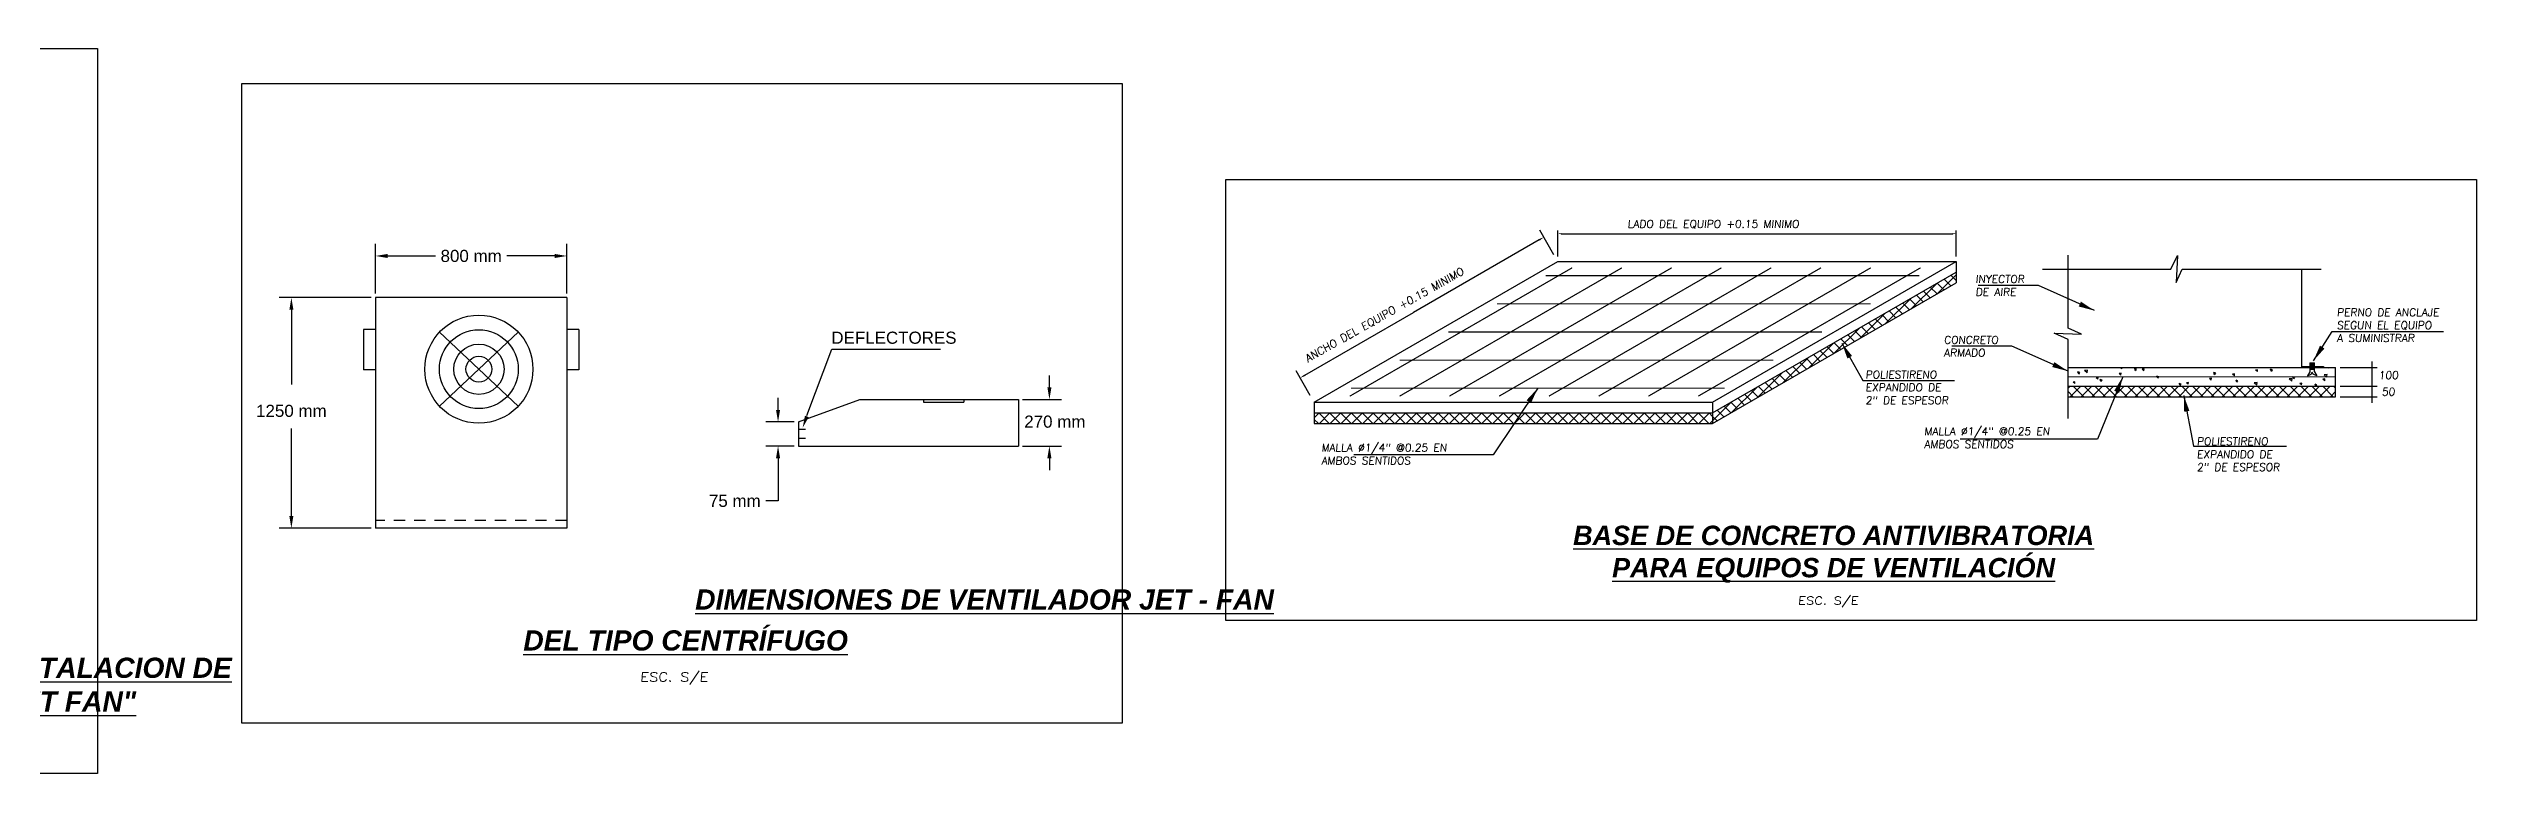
# Model space of a CAD drawing. Header units: millimetres. Extents: x 0 to 226526, y 0 to 8187996.
# Drawn here: x 226498.52 to 226525.55, y 8187958.62 to 8187966.69 of the extents above; entities that cross this region are included whole.
import ezdxf

# ---------------------------------------------------------------- set-up
doc = ezdxf.new("R2010")
doc.units = ezdxf.units.MM
for name, pattern in [('CONTINUA', [0]), ('DASHDOTX2', [2, 1, -0.5, 0, -0.5]), ('HIDDEN', [0.375, 0.25, -0.125]), ('HIDDEN2', [0.1875, 0.125, -0.0625])]:
    doc.linetypes.add(name, pattern=pattern)
for name, color, linetype in [('L-02_CASCO-SEGM', 252, 'HIDDEN'), ('L-03_EQUIP-ACCES', 160, 'Continuous'), ('L-04_EQ-MED-CONT', 191, 'Continuous'), ('L-05_EQ-MED-SEGM', 191, 'HIDDEN2'), ('L-06_EQ-FIN-CONT', 141, 'Continuous'), ('L-12_EJES', 245, 'DASHDOTX2'), ('TX-01_PRIMA', 12, 'Continuous'), ('TX-03_PRINC', 150, 'Continuous')]:
    doc.layers.add(name, color=color, linetype=linetype)
doc.styles.add('M9_NUM-LAM', font='', dxfattribs={"height": 0.35})
doc.styles.add('P-R', font='romans.shx', dxfattribs={"width": 1.2, "oblique": 5, "height": 0.2})
doc.styles.get("Standard").update_dxf_attribs({"font": 'arial.ttf'})
doc.styles.get('M9_NUM-LAM').set_extended_font_data('Zurich UBlkEx BT')
doc.dimstyles.get("Standard").update_dxf_attribs({"dimtxt": 0.18, "dimasz": 0.18, "dimexe": 0.18, "dimexo": 0.0625, "dimgap": 0.09, "dimtad": 0, "dimtih": 1, "dimtoh": 1, "dimdec": 4, "dimzin": 0, "dimdsep": 46, "dimtxsty": 'Standard', "dimcen": 0.09, "dimadec": 0, "dimazin": 0, "dimtfac": 1, "dimtdec": 4, "dimtofl": 0, "dimtmove": 0, "dimatfit": 3, "dimfxl": 1, "dimtolj": 1, "dimtzin": 0, "dimarcsym": 0})

msp = doc.modelspace()

# ---------------------------------------------------------------- linework, layer by layer
at = {"layer": 'L-02_CASCO-SEGM', "linetype": 'CONTINUA'}
for p, q in [((226521.0846, 8187962.9803), (226521.0632, 8187962.9764)), ((226521.0828, 8187962.9599), (226521.0632, 8187962.9764)), ((226521.0828, 8187962.9599), (226521.0846, 8187962.9803)), ((226521.1384, 8187963.082), (226521.1177, 8187963.0889)), ((226521.1269, 8187963.065), (226521.1177, 8187963.0889)), ((226521.1269, 8187963.065), (226521.1384, 8187963.082)), ((226521.224, 8187963.1089), (226521.1915, 8187963.1052)), ((226521.2192, 8187963.0786), (226521.1915, 8187963.1052)), ((226521.2192, 8187963.0786), (226521.2239, 8187963.1089)), ((226521.3415, 8187963.0277), (226521.32, 8187963.0238)), ((226521.3397, 8187963.0073), (226521.32, 8187963.0238)), ((226521.3397, 8187963.0073), (226521.3415, 8187963.0277)), ((226521.386, 8187962.9989), (226521.3654, 8187963.0058)), ((226521.3745, 8187962.9819), (226521.3654, 8187963.0058)), ((226521.3745, 8187962.9819), (226521.386, 8187962.9989)), ((226521.5983, 8187963.0751), (226521.5769, 8187963.0711)), ((226521.5965, 8187963.0547), (226521.5769, 8187963.0711)), ((226521.6084, 8187963.1238), (226521.5947, 8187963.137)), ((226521.5965, 8187963.0547), (226521.5983, 8187963.0751)), ((226521.6084, 8187963.1238), (226521.6104, 8187963.137)), ((226521.7711, 8187963.1197), (226521.7505, 8187963.1266)), ((226521.7597, 8187963.1027), (226521.7505, 8187963.1266)), ((226521.7597, 8187963.1027), (226521.7711, 8187963.1197)), ((226521.8552, 8187963.1225), (226521.8338, 8187963.1185)), ((226521.8534, 8187963.1021), (226521.8338, 8187963.1185)), ((226521.8534, 8187963.1021), (226521.8552, 8187963.1225)), ((226522.0187, 8187963.0366), (226521.9981, 8187963.0435)), ((226522.0073, 8187963.0196), (226521.9981, 8187963.0435)), ((226522.0073, 8187963.0196), (226522.0187, 8187963.0366)), ((226522.2664, 8187962.9535), (226522.2457, 8187962.9604)), ((226522.2549, 8187962.9365), (226522.2457, 8187962.9604)), ((226522.2549, 8187962.9365), (226522.2664, 8187962.9535)), ((226522.3457, 8187962.9519), (226522.326, 8187962.9684)), ((226522.3475, 8187962.9723), (226522.3261, 8187962.9684)), ((226522.3457, 8187962.9519), (226522.3475, 8187962.9723)), ((226522.6043, 8187963.0197), (226522.5829, 8187963.0157)), ((226522.6025, 8187962.9993), (226522.5829, 8187963.0157)), ((226522.6025, 8187962.9993), (226522.6043, 8187963.0197)), ((226522.6515, 8187963.0742), (226522.6308, 8187963.0812)), ((226522.64, 8187963.0572), (226522.6308, 8187963.0812)), ((226522.64, 8187963.0572), (226522.6515, 8187963.0742)), ((226522.8612, 8187963.0671), (226522.8398, 8187963.0631)), ((226522.8594, 8187963.0467), (226522.8398, 8187963.0631)), ((226522.8594, 8187963.0467), (226522.8612, 8187963.0671)), ((226522.8991, 8187962.9911), (226522.8785, 8187962.9981)), ((226522.8876, 8187962.9742), (226522.8785, 8187962.9981)), ((226522.8876, 8187962.9742), (226522.8991, 8187962.9911)), ((226523.1132, 8187962.9709), (226523.0808, 8187962.9671)), ((226523.1085, 8187962.9405), (226523.0808, 8187962.9671)), ((226523.118, 8187963.1144), (226523.0966, 8187963.1105)), ((226523.1162, 8187963.094), (226523.0966, 8187963.1105)), ((226523.1085, 8187962.9405), (226523.1132, 8187962.9709)), ((226523.1162, 8187963.094), (226523.118, 8187963.1144)), ((226523.2842, 8187963.1119), (226523.2636, 8187963.1188)), ((226523.2727, 8187963.0949), (226523.2636, 8187963.1188)), ((226523.2727, 8187963.0949), (226523.2842, 8187963.1119)), ((226523.5024, 8187963.0161), (226523.47, 8187963.0124)), ((226523.4977, 8187962.9858), (226523.47, 8187963.0124)), ((226523.4977, 8187962.9858), (226523.5024, 8187963.0161)), ((226523.5318, 8187963.0288), (226523.5112, 8187963.0357)), ((226523.5204, 8187963.0118), (226523.5112, 8187963.0357)), ((226523.5204, 8187963.0118), (226523.5318, 8187963.0288)), ((226523.6103, 8187962.9643), (226523.5889, 8187962.9603)), ((226523.6085, 8187962.9439), (226523.5889, 8187962.9603)), ((226523.6085, 8187962.9439), (226523.6103, 8187962.9643)), ((226523.7795, 8187962.9457), (226523.7588, 8187962.9526)), ((226523.7667, 8187962.9321), (226523.7588, 8187962.9526)), ((226523.7703, 8187962.9321), (226523.7795, 8187962.9457)), ((226523.8672, 8187963.0117), (226523.8458, 8187963.0077)), ((226523.8654, 8187962.9912), (226523.8458, 8187963.0077)), ((226523.8916, 8187963.0614), (226523.8591, 8187963.0576)), ((226523.8869, 8187963.031), (226523.8591, 8187963.0576)), ((226523.8654, 8187962.9912), (226523.8672, 8187963.0117)), ((226523.8869, 8187963.031), (226523.8916, 8187963.0614)), ((226523.9055, 8187963.1326), (226523.9038, 8187963.137)), ((226523.9055, 8187963.1326), (226523.9085, 8187963.137))]:
    msp.add_line(p, q, dxfattribs=at)
at = {"layer": 'L-03_EQUIP-ACCES'}
for p, q in [((226512.6157, 8187962.7512), (226515.3278, 8187964.317)), ((226515.3278, 8187964.317), (226519.761, 8187964.317)), ((226517.0489, 8187962.7512), (226519.761, 8187964.317)), ((226519.761, 8187964.317), (226519.761, 8187964.0804)), ((226517.0489, 8187962.5146), (226519.761, 8187964.0804)), ((226504.2934, 8187963.9164), (226502.1634, 8187963.9164)), ((226502.1634, 8187963.9164), (226502.1634, 8187961.3508)), ((226504.2934, 8187963.9164), (226504.2934, 8187961.3508)), ((226502.0284, 8187963.56), (226502.0284, 8187963.1118)), ((226502.1634, 8187963.56), (226502.0284, 8187963.56)), ((226504.4284, 8187963.56), (226504.2934, 8187963.56)), ((226504.4284, 8187963.56), (226504.4284, 8187963.1118)), ((226502.1634, 8187963.1118), (226502.0284, 8187963.1118)), ((226504.4284, 8187963.1118), (226504.2934, 8187963.1118)), ((226523.6094, 8187963.137), (226523.9859, 8187963.137)), ((226523.9859, 8187962.9321), (226523.9859, 8187963.137)), ((226506.871, 8187962.5323), (226507.555, 8187962.7813)), ((226507.555, 8187962.7813), (226509.3209, 8187962.7813)), ((226508.2654, 8187962.7813), (226508.2654, 8187962.7531)), ((226508.2654, 8187962.7531), (226508.7136, 8187962.7531)), ((226508.7136, 8187962.7813), (226508.7136, 8187962.7531)), ((226509.3209, 8187962.7813), (226509.3209, 8187962.2642)), ((226512.6157, 8187962.7512), (226517.0489, 8187962.7512)), ((226512.6157, 8187962.7512), (226512.6157, 8187962.5146)), ((226517.0489, 8187962.7512), (226517.0489, 8187962.5146)), ((226521.0074, 8187962.8138), (226523.9859, 8187962.8138)), ((226523.9859, 8187962.8138), (226523.9859, 8187962.9321)), ((226506.871, 8187962.5323), (226506.871, 8187962.2642)), ((226512.6157, 8187962.5146), (226517.0489, 8187962.5146)), ((226506.871, 8187962.2642), (226509.3209, 8187962.2642)), ((226504.2934, 8187961.3508), (226502.1634, 8187961.3508))]:
    msp.add_line(p, q, dxfattribs=at)
msp.add_lwpolyline([(226521.0074, 8187963.137), (226523.6094, 8187963.137), (226523.6094, 8187964.2318)], dxfattribs=at)
at = {"layer": 'L-04_EQ-MED-CONT'}
for p, q in [((226517.0489, 8187962.6329), (226519.761, 8187964.1987)), ((226521.0074, 8187962.9321), (226523.9859, 8187962.9321)), ((226512.6157, 8187962.6329), (226517.0489, 8187962.6329))]:
    msp.add_line(p, q, dxfattribs=at)
for points in [[(226490.0525, 8187966.6896), (226499.069, 8187966.6896), (226499.069, 8187958.6191), (226490.0525, 8187958.6191)], [(226500.6768, 8187966.299), (226510.4783, 8187966.299), (226510.4783, 8187959.1776), (226500.6768, 8187959.1776)], [(226511.63, 8187965.2329), (226525.5548, 8187965.2329), (226525.5548, 8187960.3219), (226511.63, 8187960.3219)]]:
    msp.add_lwpolyline(points, close=True, dxfattribs=at)
at = {"layer": 'L-04_EQ-MED-CONT', "color": 191, "linetype": 'HIDDEN2', "ltscale": 0.09, "const_width": 0.0133}
for points in [[(226513.0111, 8187962.8195), (226515.4866, 8187964.2487)], [(226513.5652, 8187962.8195), (226516.0408, 8187964.2487)], [(226514.1194, 8187962.8195), (226516.5949, 8187964.2487)], [(226514.6735, 8187962.8195), (226517.149, 8187964.2487)], [(226515.1932, 8187964.1604), (226519.3532, 8187964.1604)], [(226515.2277, 8187962.8195), (226517.7032, 8187964.2487)], [(226515.7818, 8187962.8195), (226518.2573, 8187964.2487)], [(226516.336, 8187962.8195), (226518.8115, 8187964.2487)], [(226516.8901, 8187962.8195), (226519.3656, 8187964.2487)], [(226514.6508, 8187963.8473), (226518.8108, 8187963.8473)], [(226514.1084, 8187963.5341), (226518.2684, 8187963.5341)], [(226513.566, 8187963.2209), (226517.7259, 8187963.2209)], [(226513.0235, 8187962.9078), (226517.1835, 8187962.9078)]]:
    msp.add_lwpolyline(points, dxfattribs=at)
at = {"layer": 'L-04_EQ-MED-CONT'}
msp.add_circle((226503.3142, 8187963.1198), 0.6018, dxfattribs=at)
at = {"layer": 'L-05_EQ-MED-SEGM'}
for p, q in [((226506.871, 8187962.4526), (226506.9509, 8187962.4526)), ((226506.871, 8187962.353), (226506.9509, 8187962.353)), ((226504.2934, 8187961.4364), (226502.1634, 8187961.4364))]:
    msp.add_line(p, q, dxfattribs=at)
at = {"layer": 'L-06_EQ-FIN-CONT'}
for p, q in [((226515.1195, 8187964.5592), (226513.7185, 8187963.7503)), ((226515.2834, 8187964.394), (226515.1264, 8187964.6659)), ((226515.3278, 8187964.374), (226515.3278, 8187964.6652)), ((226515.3647, 8187964.6284), (226519.7241, 8187964.6284)), ((226519.761, 8187964.374), (226519.761, 8187964.6652)), ((226502.1634, 8187963.9633), (226502.1634, 8187964.5152)), ((226502.2984, 8187964.3802), (226502.8308, 8187964.3802)), ((226504.1584, 8187964.3802), (226503.626, 8187964.3802)), ((226504.2934, 8187963.9633), (226504.2934, 8187964.5152)), ((226519.2614, 8187963.792), (226519.5413, 8187964.0719)), ((226519.5491, 8187963.9581), (226519.4741, 8187964.0331)), ((226519.547, 8187963.9569), (226519.761, 8187964.1709)), ((226519.6256, 8187964.0023), (226519.5506, 8187964.0772)), ((226519.7021, 8187964.0464), (226519.6271, 8187964.1214)), ((226519.761, 8187964.1083), (226519.7037, 8187964.1656)), ((226502.1165, 8187963.9164), (226501.0916, 8187963.9164)), ((226501.2266, 8187963.7814), (226501.2266, 8187962.9481)), ((226512.5101, 8187963.0527), (226513.7185, 8187963.7503)), ((226518.9757, 8187963.627), (226519.2556, 8187963.9069)), ((226519.0898, 8187963.6929), (226519.0148, 8187963.7679)), ((226519.1664, 8187963.7371), (226519.0914, 8187963.8121)), ((226519.2429, 8187963.7813), (226519.1679, 8187963.8563)), ((226519.3194, 8187963.8255), (226519.2444, 8187963.9005)), ((226519.396, 8187963.8697), (226519.321, 8187963.9447)), ((226519.4725, 8187963.9139), (226519.3975, 8187963.9889)), ((226503.3142, 8187963.1198), (226502.8757, 8187963.532)), ((226503.3142, 8187963.1198), (226503.7527, 8187963.532)), ((226518.4044, 8187963.2972), (226518.6843, 8187963.5771)), ((226518.6306, 8187963.4278), (226518.5556, 8187963.5028)), ((226518.7071, 8187963.472), (226518.6321, 8187963.547)), ((226518.6901, 8187963.4621), (226518.9699, 8187963.742)), ((226518.7837, 8187963.5162), (226518.7087, 8187963.5912)), ((226518.8602, 8187963.5603), (226518.7852, 8187963.6353)), ((226518.9367, 8187963.6045), (226518.8617, 8187963.6795)), ((226519.0133, 8187963.6487), (226518.9383, 8187963.7237)), ((226506.966, 8187962.6034), (226507.2427, 8187963.3418)), ((226507.2427, 8187963.3418), (226508.4534, 8187963.3418)), ((226517.8331, 8187962.9674), (226518.113, 8187963.2472)), ((226518.1713, 8187963.1626), (226518.0963, 8187963.2376)), ((226518.1188, 8187963.1323), (226518.3986, 8187963.4122)), ((226518.2479, 8187963.2068), (226518.1729, 8187963.2818)), ((226518.3244, 8187963.251), (226518.2494, 8187963.326)), ((226518.401, 8187963.2952), (226518.326, 8187963.3702)), ((226518.4775, 8187963.3394), (226518.4025, 8187963.4144)), ((226518.554, 8187963.3836), (226518.479, 8187963.4586)), ((226503.3142, 8187963.1198), (226502.8757, 8187962.7076)), ((226503.3142, 8187963.1198), (226503.7527, 8187962.7076)), ((226509.6664, 8187962.9163), (226509.6664, 8187963.0513)), ((226512.5713, 8187962.8282), (226512.4143, 8187963.1)), ((226517.5475, 8187962.8024), (226517.8273, 8187963.0823)), ((226517.7121, 8187962.8975), (226517.6371, 8187962.9725)), ((226517.7886, 8187962.9417), (226517.7136, 8187963.0167)), ((226517.8652, 8187962.9859), (226517.7902, 8187963.0609)), ((226517.9417, 8187963.0301), (226517.8667, 8187963.1051)), ((226518.0182, 8187963.0743), (226517.9433, 8187963.1492)), ((226518.0948, 8187963.1184), (226518.0198, 8187963.1934)), ((226523.6094, 8187963.1508), (226523.8511, 8187963.1508)), ((226523.7014, 8187963.0901), (226523.6728, 8187963.0465)), ((226523.6728, 8187963.0465), (226523.7137, 8187963.0656)), ((226523.7014, 8187963.1895), (226523.7014, 8187963.1508)), ((226523.7014, 8187963.1895), (226523.7505, 8187963.1895)), ((226523.7014, 8187963.1817), (226523.7505, 8187963.1817)), ((226523.7014, 8187963.1739), (226523.7505, 8187963.1739)), ((226523.7014, 8187963.1661), (226523.7505, 8187963.1661)), ((226523.7014, 8187963.1582), (226523.7505, 8187963.1582)), ((226523.7014, 8187963.137), (226523.7014, 8187963.0901)), ((226523.7014, 8187963.1347), (226523.7505, 8187963.1347)), ((226523.7014, 8187963.1269), (226523.7505, 8187963.1269)), ((226523.7014, 8187963.1191), (226523.7505, 8187963.1191)), ((226523.7137, 8187963.0656), (226523.726, 8187963.0874)), ((226523.7383, 8187963.0656), (226523.726, 8187963.0874)), ((226523.7792, 8187963.0465), (226523.7383, 8187963.0656)), ((226523.7505, 8187963.1508), (226523.7505, 8187963.1895)), ((226523.7505, 8187963.0901), (226523.7505, 8187963.137)), ((226523.7505, 8187963.0901), (226523.7792, 8187963.0465)), ((226523.8511, 8187963.1508), (226523.8511, 8187963.137)), ((226524.0392, 8187963.137), (226524.4482, 8187963.137)), ((226524.3949, 8187962.8654), (226524.3949, 8187963.2037)), ((226524.3949, 8187962.7471), (226524.3949, 8187962.9988)), ((226506.645, 8187962.6673), (226506.645, 8187962.8023)), ((226509.3678, 8187962.7813), (226509.8014, 8187962.7813)), ((226517.0489, 8187962.5453), (226517.256, 8187962.7525)), ((226517.2528, 8187962.6323), (226517.1779, 8187962.7073)), ((226517.3294, 8187962.6765), (226517.2544, 8187962.7515)), ((226517.2618, 8187962.6375), (226517.5417, 8187962.9174)), ((226517.4059, 8187962.7207), (226517.3309, 8187962.7957)), ((226517.4825, 8187962.7649), (226517.4075, 8187962.8399)), ((226517.559, 8187962.8091), (226517.484, 8187962.8841)), ((226517.6355, 8187962.8533), (226517.5606, 8187962.9283)), ((226521.0074, 8187962.9097), (226521.0298, 8187962.9321)), ((226521.0635, 8187962.8138), (226521.0074, 8187962.8699)), ((226521.0322, 8187962.8138), (226521.1505, 8187962.9321)), ((226521.1842, 8187962.8138), (226521.0659, 8187962.9321)), ((226521.153, 8187962.8138), (226521.2713, 8187962.9321)), ((226521.3049, 8187962.8138), (226521.1867, 8187962.9321)), ((226521.2737, 8187962.8138), (226521.392, 8187962.9321)), ((226521.4257, 8187962.8138), (226521.3074, 8187962.9321)), ((226521.3944, 8187962.8138), (226521.5127, 8187962.9321)), ((226521.5464, 8187962.8138), (226521.4281, 8187962.9321)), ((226521.5152, 8187962.8138), (226521.6335, 8187962.9321)), ((226521.6671, 8187962.8138), (226521.5488, 8187962.9321)), ((226521.6359, 8187962.8138), (226521.7542, 8187962.9321)), ((226521.7879, 8187962.8138), (226521.6696, 8187962.9321)), ((226521.7566, 8187962.8138), (226521.8749, 8187962.9321)), ((226521.9086, 8187962.8138), (226521.7903, 8187962.9321)), ((226521.8774, 8187962.8138), (226521.9957, 8187962.9321)), ((226522.0293, 8187962.8138), (226521.911, 8187962.9321)), ((226521.9981, 8187962.8138), (226522.1164, 8187962.9321)), ((226522.1501, 8187962.8138), (226522.0318, 8187962.9321)), ((226522.1188, 8187962.8138), (226522.2371, 8187962.9321)), ((226522.2708, 8187962.8138), (226522.1525, 8187962.9321)), ((226522.2396, 8187962.8138), (226522.3578, 8187962.9321)), ((226522.3915, 8187962.8138), (226522.2732, 8187962.9321)), ((226522.3603, 8187962.8138), (226522.4786, 8187962.9321)), ((226522.5123, 8187962.8138), (226522.394, 8187962.9321)), ((226522.481, 8187962.8138), (226522.5993, 8187962.9321)), ((226522.633, 8187962.8138), (226522.5147, 8187962.9321)), ((226522.6017, 8187962.8138), (226522.72, 8187962.9321)), ((226522.7537, 8187962.8138), (226522.6354, 8187962.9321)), ((226522.7225, 8187962.8138), (226522.8408, 8187962.9321)), ((226522.8744, 8187962.8138), (226522.7562, 8187962.9321)), ((226522.8432, 8187962.8138), (226522.9615, 8187962.9321)), ((226522.9952, 8187962.8138), (226522.8769, 8187962.9321)), ((226522.9639, 8187962.8138), (226523.0822, 8187962.9321)), ((226523.1159, 8187962.8138), (226522.9976, 8187962.9321)), ((226523.0847, 8187962.8138), (226523.203, 8187962.9321)), ((226523.2366, 8187962.8138), (226523.1183, 8187962.9321)), ((226523.2054, 8187962.8138), (226523.3237, 8187962.9321)), ((226523.3574, 8187962.8138), (226523.2391, 8187962.9321)), ((226523.3261, 8187962.8138), (226523.4444, 8187962.9321)), ((226523.4781, 8187962.8138), (226523.3598, 8187962.9321)), ((226523.4469, 8187962.8138), (226523.5652, 8187962.9321)), ((226523.5988, 8187962.8138), (226523.4805, 8187962.9321)), ((226523.5676, 8187962.8138), (226523.6859, 8187962.9321)), ((226523.7196, 8187962.8138), (226523.6013, 8187962.9321)), ((226523.6883, 8187962.8138), (226523.8066, 8187962.9321)), ((226523.8403, 8187962.8138), (226523.722, 8187962.9321)), ((226523.8091, 8187962.8138), (226523.9273, 8187962.9321)), ((226523.961, 8187962.8138), (226523.8427, 8187962.9321)), ((226523.9298, 8187962.8138), (226523.9859, 8187962.8699)), ((226523.9859, 8187962.9097), (226523.9635, 8187962.9321)), ((226524.0392, 8187962.9321), (226524.4482, 8187962.9321)), ((226524.0392, 8187962.9321), (226524.4482, 8187962.9321)), ((226524.0392, 8187962.8138), (226524.4482, 8187962.8138)), ((226501.2266, 8187961.4858), (226501.2266, 8187962.4596)), ((226506.8242, 8187962.5323), (226506.51, 8187962.5323)), ((226512.6157, 8187962.5792), (226512.6694, 8187962.6329)), ((226512.7828, 8187962.5146), (226512.6645, 8187962.6329)), ((226512.6718, 8187962.5146), (226512.7901, 8187962.6329)), ((226512.9035, 8187962.5146), (226512.7853, 8187962.6329)), ((226512.7926, 8187962.5146), (226512.9109, 8187962.6329)), ((226513.0243, 8187962.5146), (226512.906, 8187962.6329)), ((226512.9133, 8187962.5146), (226513.0316, 8187962.6329)), ((226513.145, 8187962.5146), (226513.0267, 8187962.6329)), ((226513.034, 8187962.5146), (226513.1523, 8187962.6329)), ((226513.2657, 8187962.5146), (226513.1474, 8187962.6329)), ((226513.1548, 8187962.5146), (226513.2731, 8187962.6329)), ((226513.3865, 8187962.5146), (226513.2682, 8187962.6329)), ((226513.2755, 8187962.5146), (226513.3938, 8187962.6329)), ((226513.5072, 8187962.5146), (226513.3889, 8187962.6329)), ((226513.3962, 8187962.5146), (226513.5145, 8187962.6329)), ((226513.6279, 8187962.5146), (226513.5096, 8187962.6329)), ((226513.517, 8187962.5146), (226513.6352, 8187962.6329)), ((226513.7487, 8187962.5146), (226513.6304, 8187962.6329)), ((226513.6377, 8187962.5146), (226513.756, 8187962.6329)), ((226513.8694, 8187962.5146), (226513.7511, 8187962.6329)), ((226513.7584, 8187962.5146), (226513.8767, 8187962.6329)), ((226513.9901, 8187962.5146), (226513.8718, 8187962.6329)), ((226513.8791, 8187962.5146), (226513.9974, 8187962.6329)), ((226514.1109, 8187962.5146), (226513.9926, 8187962.6329)), ((226513.9999, 8187962.5146), (226514.1182, 8187962.6329)), ((226514.2316, 8187962.5146), (226514.1133, 8187962.6329)), ((226514.1206, 8187962.5146), (226514.2389, 8187962.6329)), ((226514.3523, 8187962.5146), (226514.234, 8187962.6329)), ((226514.2413, 8187962.5146), (226514.3596, 8187962.6329)), ((226514.473, 8187962.5146), (226514.3548, 8187962.6329)), ((226514.3621, 8187962.5146), (226514.4804, 8187962.6329)), ((226514.5938, 8187962.5146), (226514.4755, 8187962.6329)), ((226514.4828, 8187962.5146), (226514.6011, 8187962.6329)), ((226514.7145, 8187962.5146), (226514.5962, 8187962.6329)), ((226514.6035, 8187962.5146), (226514.7218, 8187962.6329)), ((226514.8352, 8187962.5146), (226514.7169, 8187962.6329)), ((226514.7243, 8187962.5146), (226514.8426, 8187962.6329)), ((226514.956, 8187962.5146), (226514.8377, 8187962.6329)), ((226514.845, 8187962.5146), (226514.9633, 8187962.6329)), ((226515.0767, 8187962.5146), (226514.9584, 8187962.6329)), ((226514.9657, 8187962.5146), (226515.084, 8187962.6329)), ((226515.1974, 8187962.5146), (226515.0791, 8187962.6329)), ((226515.0865, 8187962.5146), (226515.2048, 8187962.6329)), ((226515.3182, 8187962.5146), (226515.1999, 8187962.6329)), ((226515.2072, 8187962.5146), (226515.3255, 8187962.6329)), ((226515.4389, 8187962.5146), (226515.3206, 8187962.6329)), ((226515.3279, 8187962.5146), (226515.4462, 8187962.6329)), ((226515.5596, 8187962.5146), (226515.4413, 8187962.6329)), ((226515.4487, 8187962.5146), (226515.5669, 8187962.6329)), ((226515.6804, 8187962.5146), (226515.5621, 8187962.6329)), ((226515.5694, 8187962.5146), (226515.6877, 8187962.6329)), ((226515.8011, 8187962.5146), (226515.6828, 8187962.6329)), ((226515.6901, 8187962.5146), (226515.8084, 8187962.6329)), ((226515.9218, 8187962.5146), (226515.8035, 8187962.6329)), ((226515.8108, 8187962.5146), (226515.9291, 8187962.6329)), ((226516.0425, 8187962.5146), (226515.9243, 8187962.6329)), ((226515.9316, 8187962.5146), (226516.0499, 8187962.6329)), ((226516.1633, 8187962.5146), (226516.045, 8187962.6329)), ((226516.0523, 8187962.5146), (226516.1706, 8187962.6329)), ((226516.284, 8187962.5146), (226516.1657, 8187962.6329)), ((226516.173, 8187962.5146), (226516.2913, 8187962.6329)), ((226516.4047, 8187962.5146), (226516.2865, 8187962.6329)), ((226516.2938, 8187962.5146), (226516.4121, 8187962.6329)), ((226516.5255, 8187962.5146), (226516.4072, 8187962.6329)), ((226516.4145, 8187962.5146), (226516.5328, 8187962.6329)), ((226516.6462, 8187962.5146), (226516.5279, 8187962.6329)), ((226516.5352, 8187962.5146), (226516.6535, 8187962.6329)), ((226516.7669, 8187962.5146), (226516.6486, 8187962.6329)), ((226516.656, 8187962.5146), (226516.7743, 8187962.6329)), ((226516.8877, 8187962.5146), (226516.7694, 8187962.6329)), ((226516.7767, 8187962.5146), (226516.895, 8187962.6329)), ((226517.0084, 8187962.5146), (226516.8901, 8187962.6329)), ((226516.8974, 8187962.5146), (226517.0157, 8187962.6329)), ((226517.0489, 8187962.5948), (226517.0108, 8187962.6329)), ((226517.0182, 8187962.5146), (226517.0489, 8187962.5453)), ((226517.0998, 8187962.544), (226517.0489, 8187962.5948)), ((226517.1763, 8187962.5882), (226517.1013, 8187962.6631)), ((226506.8242, 8187962.2642), (226506.51, 8187962.2642)), ((226506.645, 8187962.1292), (226506.645, 8187961.653)), ((226509.3678, 8187962.2642), (226509.8014, 8187962.2642)), ((226509.6664, 8187962.1292), (226509.6664, 8187961.9942)), ((226506.645, 8187961.653), (226506.51, 8187961.653)), ((226502.1165, 8187961.3508), (226501.0916, 8187961.3508))]:
    msp.add_line(p, q, dxfattribs=at)
at = {"layer": 'L-06_EQ-FIN-CONT', "color": 253}
msp.add_line((226512.6621, 8187962.5146), (226512.6157, 8187962.5609), dxfattribs=at)
at = {"layer": 'L-06_EQ-FIN-CONT'}
for points in [[(226520.7234, 8187964.2333), (226522.1525, 8187964.2333), (226522.2248, 8187964.3874), (226522.2103, 8187964.0839), (226522.2778, 8187964.2333), (226523.8247, 8187964.2333)], [(226521.0074, 8187962.5703), (226521.0074, 8187963.4504), (226520.8533, 8187963.5227), (226521.1567, 8187963.5082), (226521.0074, 8187963.5758), (226521.0074, 8187964.3899)]]:
    msp.add_lwpolyline(points, dxfattribs=at)
for radius in [0.4392, 0.2799, 0.1434]:
    msp.add_circle((226503.3142, 8187963.1198), radius, dxfattribs=at)
for points in [[(226515.1146, 8187964.5678), (226515.1245, 8187964.5507), (226515.1709, 8187964.5889)], [(226515.3647, 8187964.6345), (226515.3647, 8187964.6222), (226515.3278, 8187964.6284)], [(226519.7241, 8187964.6345), (226519.7241, 8187964.6222), (226519.761, 8187964.6284)], [(226502.2984, 8187964.4027), (226502.2984, 8187964.3577), (226502.1634, 8187964.3802)], [(226504.1584, 8187964.4027), (226504.1584, 8187964.3577), (226504.2934, 8187964.3802)], [(226501.2041, 8187963.7814), (226501.2491, 8187963.7814), (226501.2266, 8187963.9164)], [(226512.5052, 8187963.0612), (226512.5151, 8187963.0441), (226512.4588, 8187963.023)], [(226506.6225, 8187962.6673), (226506.6675, 8187962.6673), (226506.645, 8187962.5323)], [(226509.6439, 8187962.9163), (226509.6889, 8187962.9163), (226509.6664, 8187962.7813)], [(226506.9871, 8187962.5862), (226506.945, 8187962.602), (226506.9187, 8187962.4677)], [(226506.6225, 8187962.1292), (226506.6675, 8187962.1292), (226506.645, 8187962.2642)], [(226509.6439, 8187962.1292), (226509.6889, 8187962.1292), (226509.6664, 8187962.2642)], [(226501.2041, 8187961.4858), (226501.2491, 8187961.4858), (226501.2266, 8187961.3508)]]:
    msp.add_solid(points, dxfattribs=at)
at = {"layer": 'L-12_EJES', "linetype": 'CONTINUA', "const_width": 0.00922}
msp.add_lwpolyline([(226523.9859, 8187963.0346), (226521.0074, 8187963.0346)], dxfattribs=at)

# ---------------------------------------------------------------- texts
at = {"layer": 'L-03_EQUIP-ACCES', "ltscale": 1.5, "style": 'P-R', "oblique": 5, "width": 1.2}
for height, p in [(0.08907, (226518.0004, 8187960.4986, 0.762)), (0.10021, (226505.1075, 8187959.6425, 0.7556))]:
    msp.add_text('ESC. S/E', height=height, dxfattribs=at).set_placement(p)
at = {"layer": 'TX-01_PRIMA', "ltscale": 1.5, "char_height": 0.0862, "attachment_point": 1, "style": 'P-R'}
for s, insert in [('{\\Fromans.shx|c0;LADO DEL EQUIPO +0.15 MINIMO}', (226516.1032, 8187964.7804)), ('{\\Fromans.shx|c0;INYECTOR\\PDE AIRE}', (226519.9784, 8187964.1662)), ('{\\Fromans.shx|c0;PERNO DE ANCLAJE\\PSEGUN EL EQUIPO\\PA SUMINISTRAR}', (226524.0009, 8187963.7967)), ('{\\Fromans|c0;CONCRETO\\PARMADO}', (226519.6262, 8187963.4893)), ('{\\Fromans|c0;POLIESTIRENO\\PEXPANDIDO DE\\P2" DE ESPESOR}', (226518.7523, 8187963.1033)), ('{\\Fromans.shx|c0;100}', (226524.4643, 8187963.0965)), ('{\\Fromans.shx|c0;50}', (226524.4997, 8187962.9109)), ('{\\Fromans.shx|c0;MALLA %%C1/4" @0.25 EN\\PAMBOS SENTIDOS}', (226519.4065, 8187962.4719)), ('{\\Fromans.shx|c0;MALLA %%C1/4" @0.25 EN\\PAMBOS SENTIDOS}', (226512.6941, 8187962.2893)), ('{\\Fromans.shx|c0;POLIESTIRENO\\PEXPANDIDO DE\\P2" DE ESPESOR}', (226522.4413, 8187962.3596))]:
    msp.add_mtext(s, dxfattribs=dict(at, insert=insert))
at = {"layer": 'TX-01_PRIMA', "char_height": 0.135, "attachment_point": 5}
for s, insert in [('\\A1;800 mm', (226503.2284, 8187964.3802)), ('\\A1;DEFLECTORES', (226507.9355, 8187963.4695)), ('\\A1;1250 mm', (226501.2266, 8187962.6551)), ('\\A1;270 mm', (226509.727, 8187962.535)), ('\\A1;75 mm', (226506.1639, 8187961.653))]:
    msp.add_mtext(s, dxfattribs=dict(at, insert=insert))
at = {"layer": 'TX-01_PRIMA', "ltscale": 1.5, "insert": (226512.5, 8187963.2684), "char_height": 0.0862, "attachment_point": 1, "rotation": 29.51123, "style": 'P-R'}
msp.add_mtext('{\\Fromans|c0;ANCHO DEL EQUIPO +0.15 MINIMO}', dxfattribs=at)
at = {"layer": 'TX-03_PRINC', "ltscale": 1.5, "style": 'M9_NUM-LAM'}
for s, insert, char_height, attachment_point in [('{\\fArial|b1|i1|c0|p34;\\LBASE DE CONCRETO ANTIVIBRATORIA\\PPARA EQUIPOS DE VENTILACIÓN}', (226518.3973, 8187961.3775, -0.0001), 0.215425, 2), ('\\pxqc;{\\fArial|b1|i1|c0|p34;\\LDIMENSIONES DE VENTILADOR JET - FAN}', (226505.7224, 8187960.6682), 0.225, 1), ('{\\fArial|b1|i1|c0|p34;\\LDEL TIPO CENTRÍFUGO}', (226503.809, 8187960.2124), 0.225, 1), ('\\pxqc;{\\fArial|b1|i1|c0|p34;\\LDETALLE TÍPICO DE INSTALACION DE \\PVENTILADOR "JET FAN"}', (226494.653, 8187959.9082), 0.225, 1)]:
    msp.add_mtext(s, dxfattribs=dict(at, insert=insert, char_height=char_height, attachment_point=attachment_point))

# ---------------------------------------------------------------- leaders
at = {"layer": 'L-06_EQ-FIN-CONT'}
for points in [[(226521.3033, 8187963.7716), (226520.6792, 8187964.0505), (226520.0086, 8187964.0505)], [(226523.7407, 8187963.2144), (226523.9483, 8187963.5398), (226525.1897, 8187963.5398)], [(226518.4896, 8187963.4104), (226518.7214, 8187962.9939), (226519.7445, 8187962.9939)], [(226521.0074, 8187963.0978), (226520.3833, 8187963.3767), (226519.7127, 8187963.3767)], [(226521.6166, 8187963.0346), (226521.3347, 8187962.3416), (226519.8069, 8187962.3416)], [(226515.1035, 8187962.9078), (226514.6077, 8187962.1648), (226513.0571, 8187962.1648)], [(226522.2958, 8187962.827), (226522.4047, 8187962.2635), (226523.4395, 8187962.2635)]]:
    msp.add_leader(points, dimstyle='Standard', dxfattribs=at)

doc.saveas('drawing.dxf')
